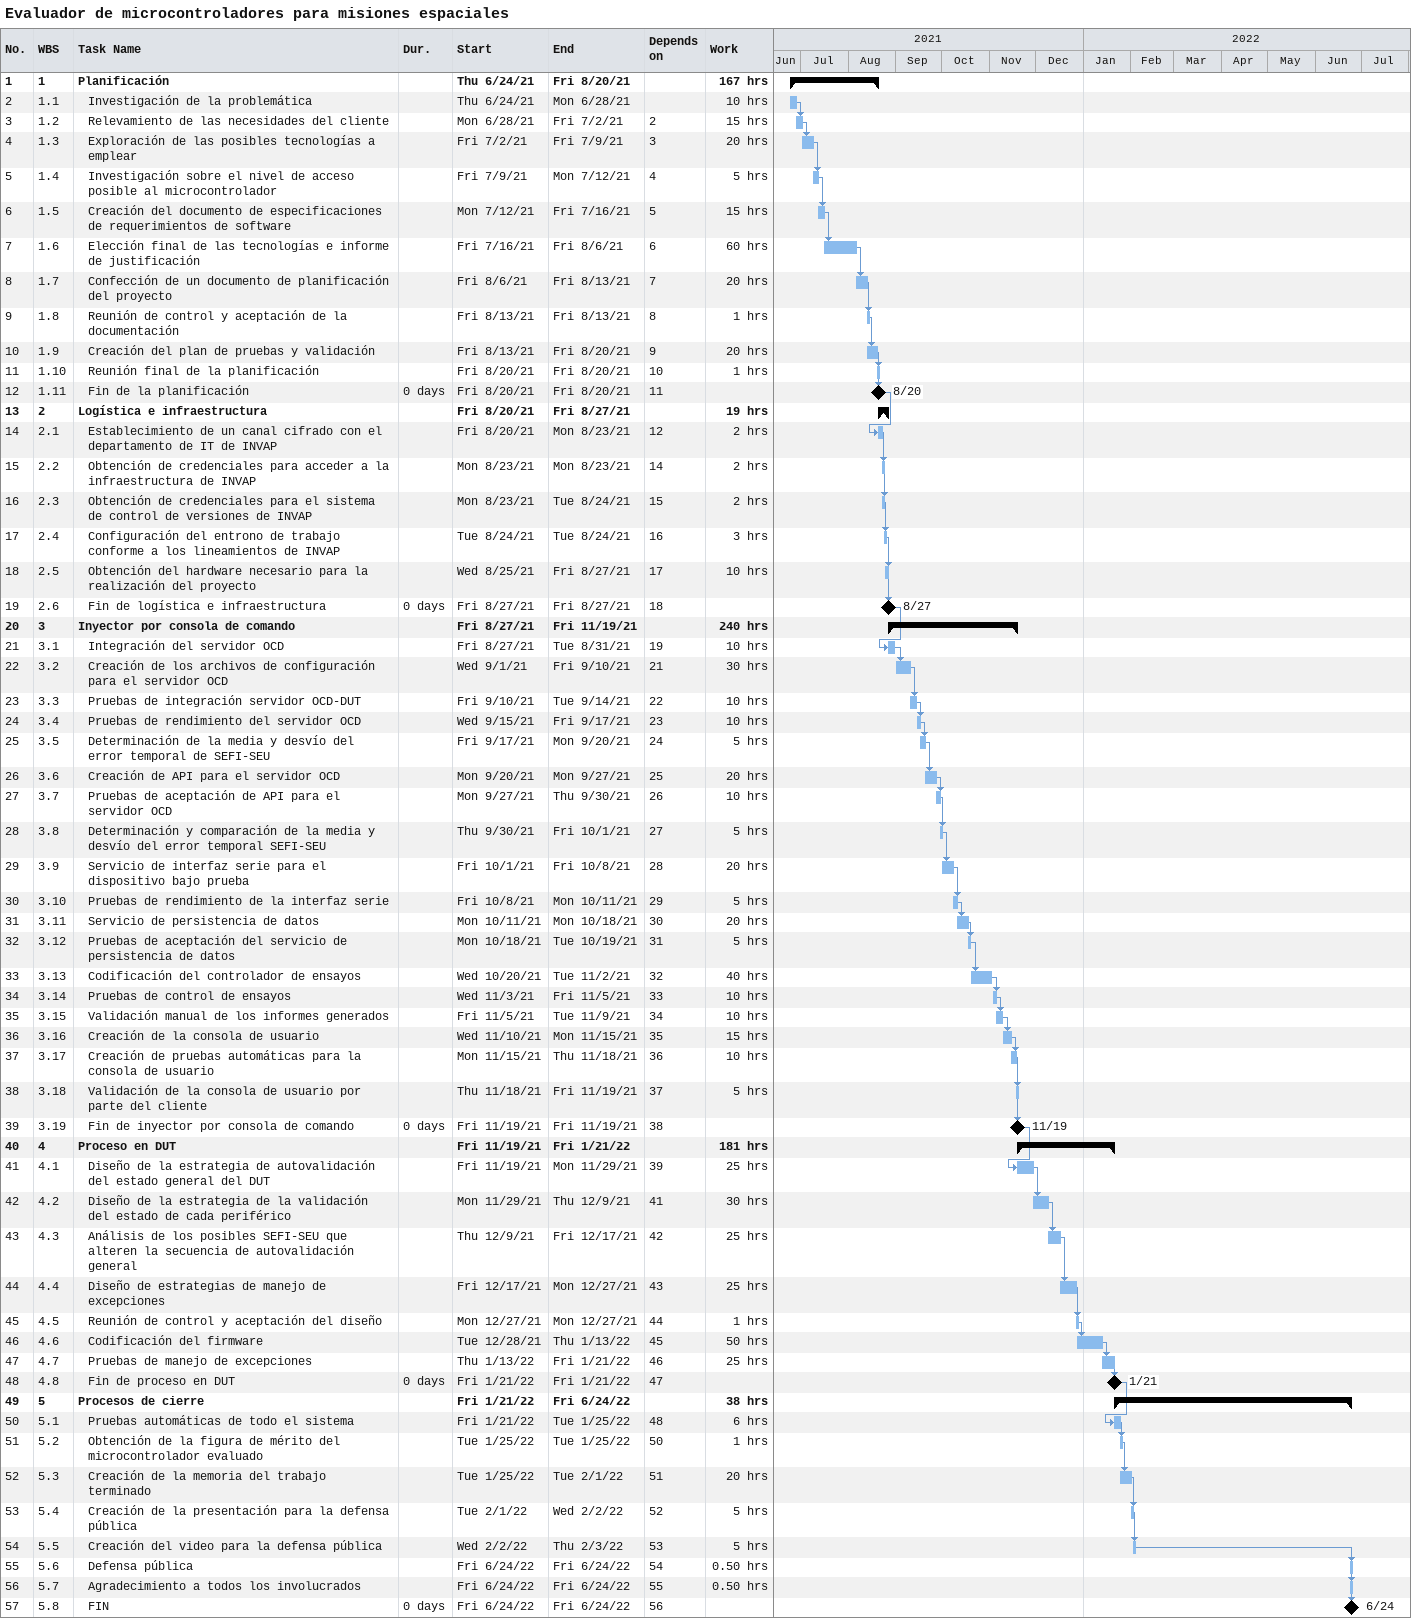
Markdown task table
Evaluador de microcontroladores para misiones espaciales

| ID | WBS | Task | Duration | Start | Finish | Predecessors | Work (h) |
|---|---|---|---|---|---|---|---|
| 1 | 1 | **Planificación** |  | 2021-06-24 | 2021-08-20 |  | 167 |
| 2 | 1.1 | Investigación de la problemática |  | 2021-06-24 | 2021-06-28 |  | 10 |
| 3 | 1.2 | Relevamiento de las necesidades del cliente |  | 2021-06-28 | 2021-07-02 | 2 | 15 |
| 4 | 1.3 | Exploración de las posibles tecnologías a emplear |  | 2021-07-02 | 2021-07-09 | 3 | 20 |
| 5 | 1.4 | Investigación sobre el nivel de acceso posible al microcontrolador |  | 2021-07-09 | 2021-07-12 | 4 | 5 |
| 6 | 1.5 | Creación del documento de especificaciones de requerimientos de software |  | 2021-07-12 | 2021-07-16 | 5 | 15 |
| 7 | 1.6 | Elección final de las tecnologías e informe de justificación |  | 2021-07-16 | 2021-08-06 | 6 | 60 |
| 8 | 1.7 | Confección de un documento de planificación del proyecto |  | 2021-08-06 | 2021-08-13 | 7 | 20 |
| 9 | 1.8 | Reunión de control y aceptación de la documentación |  | 2021-08-13 | 2021-08-13 | 8 | 1 |
| 10 | 1.9 | Creación del plan de pruebas y validación |  | 2021-08-13 | 2021-08-20 | 9 | 20 |
| 11 | 1.10 | Reunión final de la planificación |  | 2021-08-20 | 2021-08-20 | 10 | 1 |
| 12 | 1.11 | Fin de la planificación | 0d | 2021-08-20 | 2021-08-20 | 11 |  |
| 13 | 2 | **Logística e infraestructura** |  | 2021-08-20 | 2021-08-27 |  | 19 |
| 14 | 2.1 | Establecimiento de un canal cifrado con el departamento de IT de INVAP |  | 2021-08-20 | 2021-08-23 | 12 | 2 |
| 15 | 2.2 | Obtención de credenciales para acceder a la infraestructura de INVAP |  | 2021-08-23 | 2021-08-23 | 14 | 2 |
| 16 | 2.3 | Obtención de credenciales para el sistema de control de versiones de INVAP |  | 2021-08-23 | 2021-08-24 | 15 | 2 |
| 17 | 2.4 | Configuración del entrono de trabajo conforme a los lineamientos de INVAP |  | 2021-08-24 | 2021-08-24 | 16 | 3 |
| 18 | 2.5 | Obtención del hardware necesario para la realización del proyecto |  | 2021-08-25 | 2021-08-27 | 17 | 10 |
| 19 | 2.6 | Fin de logística e infraestructura | 0d | 2021-08-27 | 2021-08-27 | 18 |  |
| 20 | 3 | **Inyector por consola de comando** |  | 2021-08-27 | 2021-11-19 |  | 240 |
| 21 | 3.1 | Integración del servidor OCD |  | 2021-08-27 | 2021-08-31 | 19 | 10 |
| 22 | 3.2 | Creación de los archivos de configuración para el servidor OCD |  | 2021-09-01 | 2021-09-10 | 21 | 30 |
| 23 | 3.3 | Pruebas de integración servidor OCD-DUT |  | 2021-09-10 | 2021-09-14 | 22 | 10 |
| 24 | 3.4 | Pruebas de rendimiento del servidor OCD |  | 2021-09-15 | 2021-09-17 | 23 | 10 |
| 25 | 3.5 | Determinación de la media y desvío del error temporal de SEFI-SEU |  | 2021-09-17 | 2021-09-20 | 24 | 5 |
| 26 | 3.6 | Creación de API para el servidor OCD |  | 2021-09-20 | 2021-09-27 | 25 | 20 |
| 27 | 3.7 | Pruebas de aceptación de API para el servidor OCD |  | 2021-09-27 | 2021-09-30 | 26 | 10 |
| 28 | 3.8 | Determinación y comparación de la media y desvío del error temporal SEFI-SEU |  | 2021-09-30 | 2021-10-01 | 27 | 5 |
| 29 | 3.9 | Servicio de interfaz serie para el dispositivo bajo prueba |  | 2021-10-01 | 2021-10-08 | 28 | 20 |
| 30 | 3.10 | Pruebas de rendimiento de la interfaz serie |  | 2021-10-08 | 2021-10-11 | 29 | 5 |
| 31 | 3.11 | Servicio de persistencia de datos |  | 2021-10-11 | 2021-10-18 | 30 | 20 |
| 32 | 3.12 | Pruebas de aceptación del servicio de persistencia de datos |  | 2021-10-18 | 2021-10-19 | 31 | 5 |
| 33 | 3.13 | Codificación del controlador de ensayos |  | 2021-10-20 | 2021-11-02 | 32 | 40 |
| 34 | 3.14 | Pruebas de control de ensayos |  | 2021-11-03 | 2021-11-05 | 33 | 10 |
| 35 | 3.15 | Validación manual de los informes generados |  | 2021-11-05 | 2021-11-09 | 34 | 10 |
| 36 | 3.16 | Creación de la consola de usuario |  | 2021-11-10 | 2021-11-15 | 35 | 15 |
| 37 | 3.17 | Creación de pruebas automáticas para la consola de usuario |  | 2021-11-15 | 2021-11-18 | 36 | 10 |
| 38 | 3.18 | Validación de la consola de usuario por parte del cliente |  | 2021-11-18 | 2021-11-19 | 37 | 5 |
| 39 | 3.19 | Fin de inyector por consola de comando | 0d | 2021-11-19 | 2021-11-19 | 38 |  |
| 40 | 4 | **Proceso en DUT** |  | 2021-11-19 | 2022-01-21 |  | 181 |
| 41 | 4.1 | Diseño de la estrategia de autovalidación del estado general del DUT |  | 2021-11-19 | 2021-11-29 | 39 | 25 |
| 42 | 4.2 | Diseño de la estrategia de la validación del estado de cada periférico |  | 2021-11-29 | 2021-12-09 | 41 | 30 |
| 43 | 4.3 | Análisis de los posibles SEFI-SEU que alteren la secuencia de autovalidación general |  | 2021-12-09 | 2021-12-17 | 42 | 25 |
| 44 | 4.4 | Diseño de estrategias de manejo de excepciones |  | 2021-12-17 | 2021-12-27 | 43 | 25 |
| 45 | 4.5 | Reunión de control y aceptación del diseño |  | 2021-12-27 | 2021-12-27 | 44 | 1 |
| 46 | 4.6 | Codificación del firmware |  | 2021-12-28 | 2022-01-13 | 45 | 50 |
| 47 | 4.7 | Pruebas de manejo de excepciones |  | 2022-01-13 | 2022-01-21 | 46 | 25 |
| 48 | 4.8 | Fin de proceso en DUT | 0d | 2022-01-21 | 2022-01-21 | 47 |  |
| 49 | 5 | **Procesos de cierre** |  | 2022-01-21 | 2022-06-24 |  | 38 |
| 50 | 5.1 | Pruebas automáticas de todo el sistema |  | 2022-01-21 | 2022-01-25 | 48 | 6 |
| 51 | 5.2 | Obtención de la figura de mérito del microcontrolador evaluado |  | 2022-01-25 | 2022-01-25 | 50 | 1 |
| 52 | 5.3 | Creación de la memoria del trabajo terminado |  | 2022-01-25 | 2022-02-01 | 51 | 20 |
| 53 | 5.4 | Creación de la presentación para la defensa pública |  | 2022-02-01 | 2022-02-02 | 52 | 5 |
| 54 | 5.5 | Creación del video para la defensa pública |  | 2022-02-02 | 2022-02-03 | 53 | 5 |
| 55 | 5.6 | Defensa pública |  | 2022-06-24 | 2022-06-24 | 54 | 0.50 |
| 56 | 5.7 | Agradecimiento a todos los involucrados |  | 2022-06-24 | 2022-06-24 | 55 | 0.50 |
| 57 | 5.8 | FIN | 0d | 2022-06-24 | 2022-06-24 | 56 |  |
